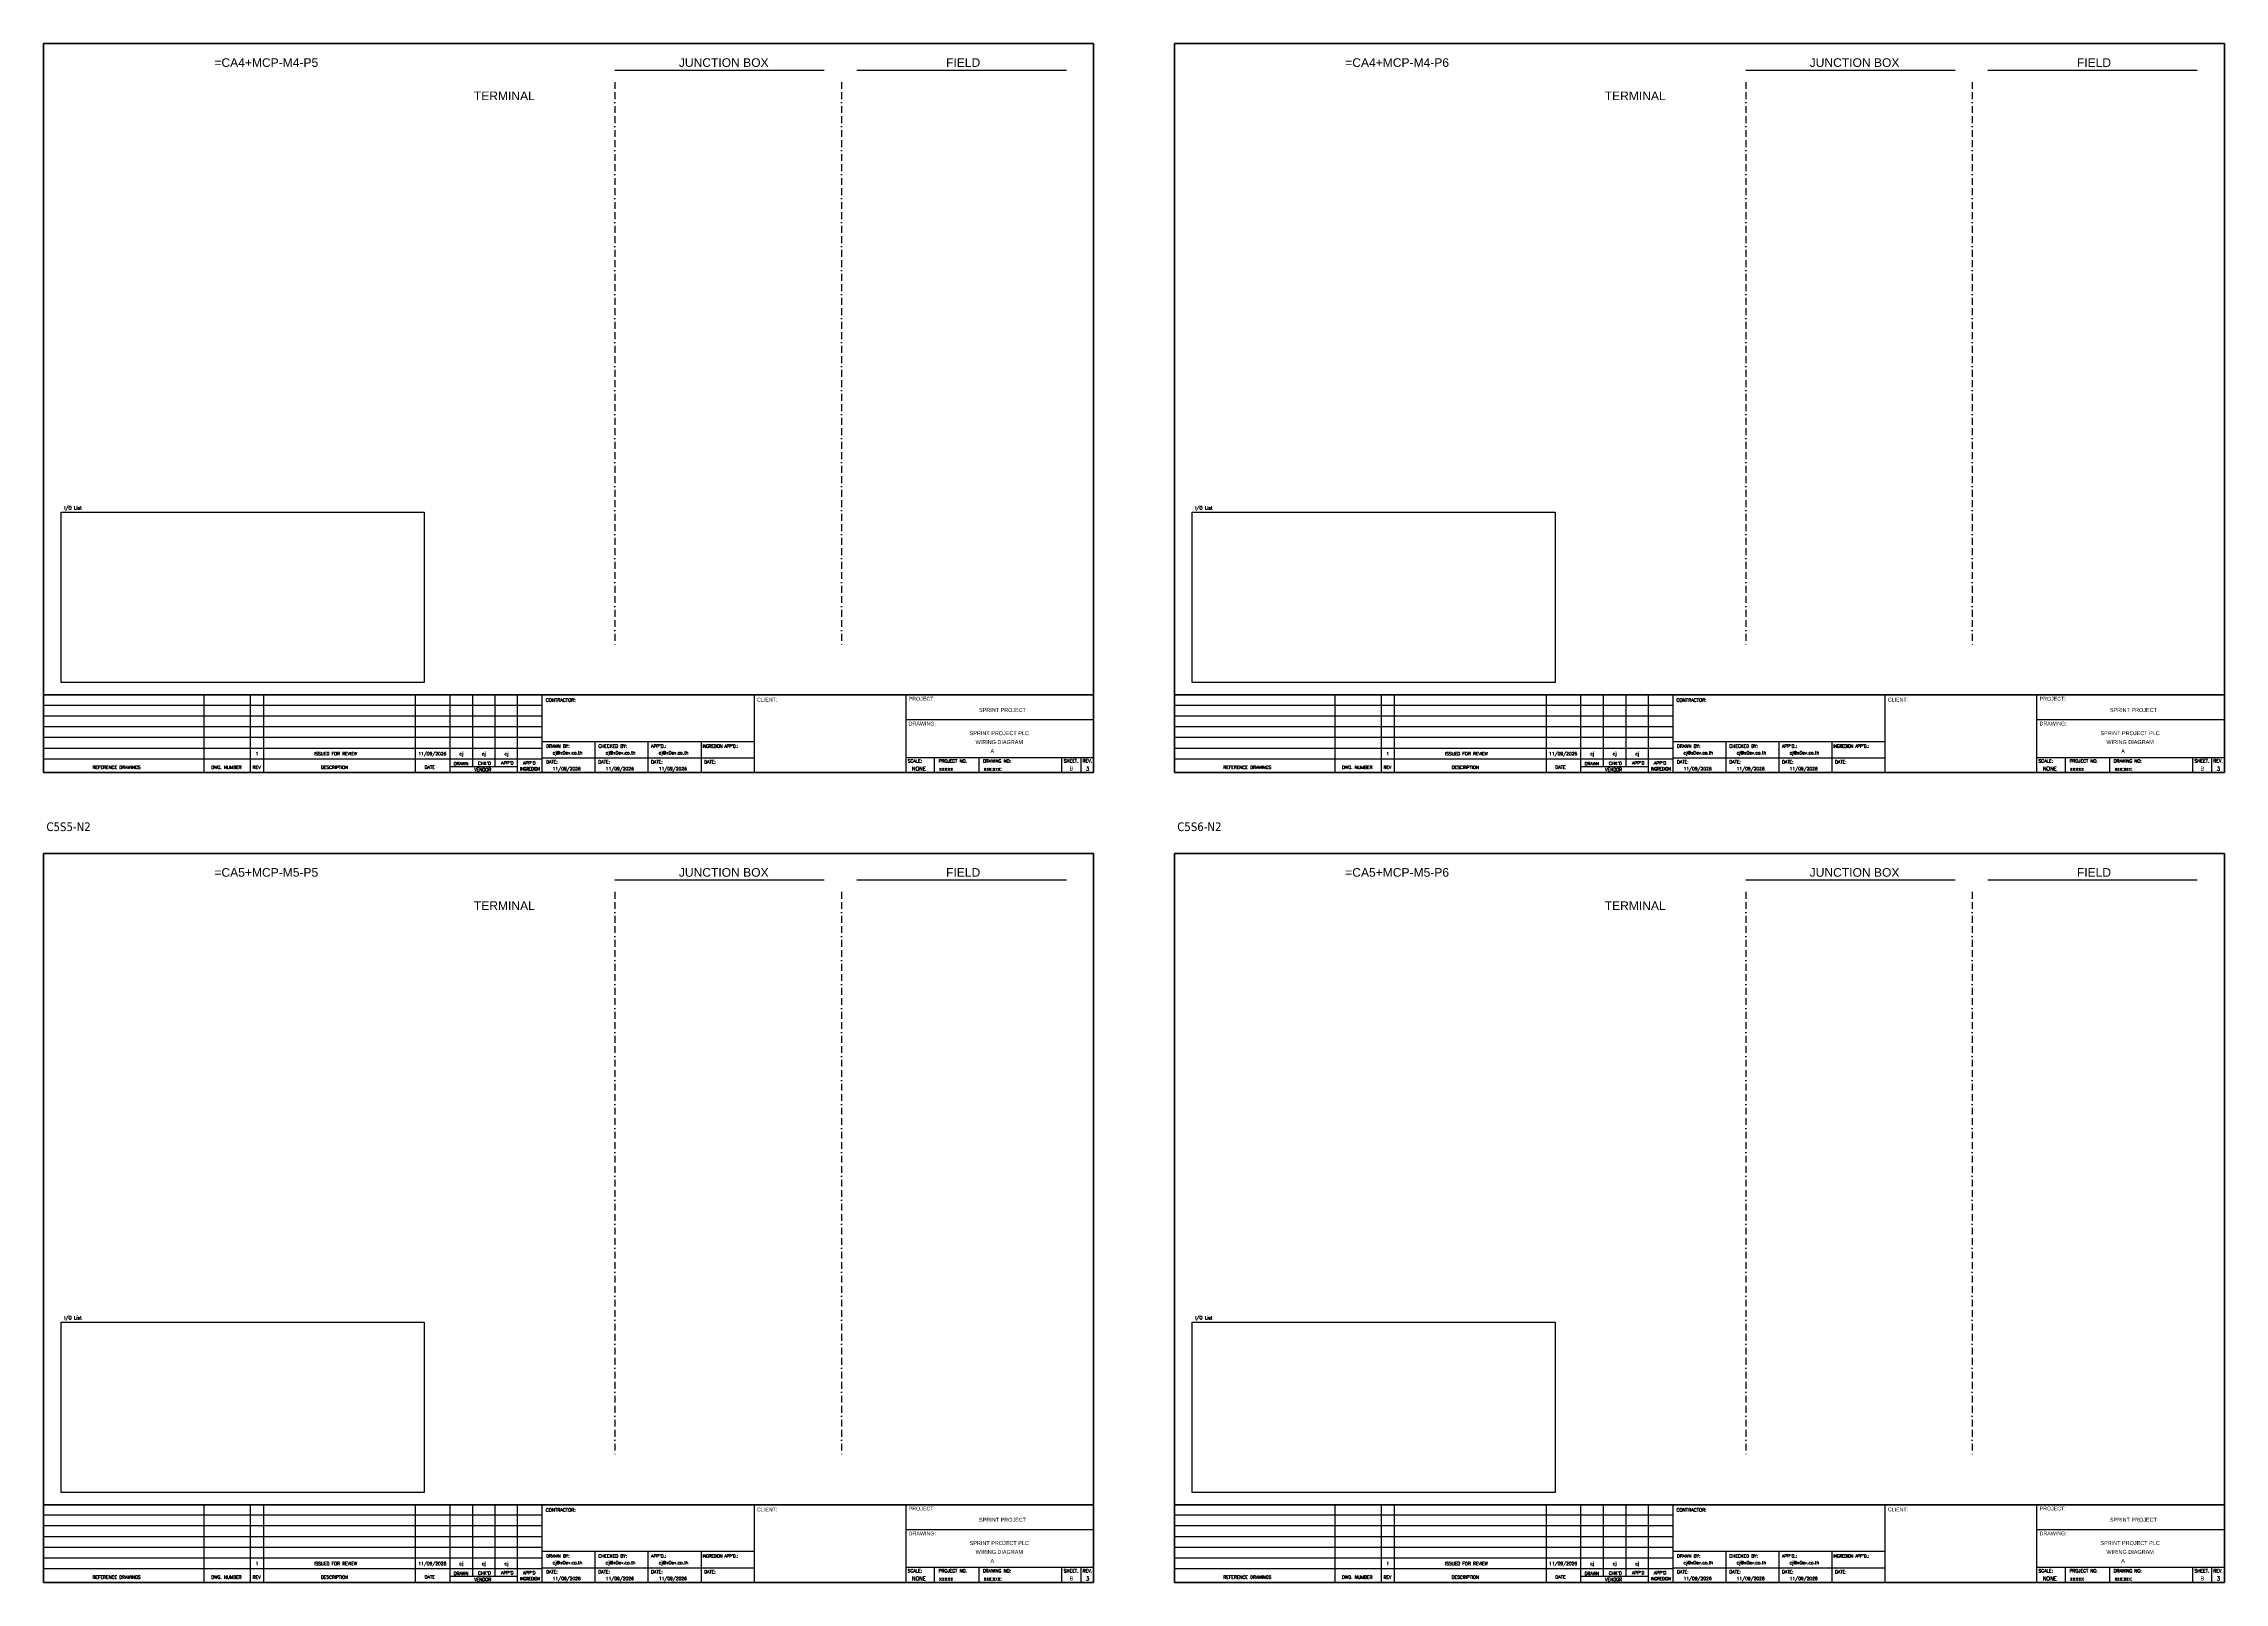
# Model space of a CAD drawing. Header units: millimetres. Extents: x 0 to 62600, y 0 to 14837.
# Drawn here: x 20967 to 29053, y 0 to 5708 of the extents above; entities that cross this region are included whole.
import ezdxf
from ezdxf.enums import TextEntityAlignment as Align

# ---------------------------------------------------------------- set-up
doc = ezdxf.new("R2010")
doc.units = ezdxf.units.MM
doc.linetypes.add('BORDERX2', pattern=[88.9, 25.4, -12.7, 25.4, -12.7, 0, -12.7])
for name, color, linetype in [('GT_1', 9, 'Continuous'), ('HELPPOINT', 7, 'Continuous'), ('MEMBER', 7, 'Continuous'), ('x01001-FrameArea', 2, 'BORDERX2')]:
    doc.layers.add(name, color=color, linetype=linetype)
doc.styles.add('HTX11', font='O8111901')
doc.styles.add('ROMANS', font='romans.shx', dxfattribs={"width": 0.85, "height": 25})
doc.styles.get("Standard").update_dxf_attribs({"font": 'arial.ttf'})
doc.styles.add('Tahoma', font='')
doc.styles.get('Tahoma').set_extended_font_data('Tahoma')

msp = doc.modelspace()

# ---------------------------------------------------------------- linework, layer by layer
for p, q in [((23084.7, 5609.9), (23861.5, 5609.9)), ((23982.5, 5609.9), (24759.3, 5609.9)), ((27278, 5609.9), (28054.8, 5609.9)), ((28175.8, 5609.9), (28952.6, 5609.9)), ((23084.7, 2605.7), (23861.5, 2605.7)), ((23982.5, 2605.7), (24759.3, 2605.7)), ((27278, 2605.7), (28054.8, 2605.7)), ((28175.8, 2605.7), (28952.6, 2605.7))]:
    msp.add_line(p, q)
at = {"color": 4}
for p, q in [((24268.8, 3060.3), (24268.8, 3004.2)), ((24434.1, 3060.3), (24434.1, 3004.2)), ((28462.1, 3060.3), (28462.1, 3004.2)), ((28627.4, 3060.3), (28627.4, 3004.2)), ((24268.8, 56.1), (24268.8, 0)), ((24434.1, 56.1), (24434.1, 0)), ((28462.1, 56.1), (28462.1, 0)), ((28627.4, 56.1), (28627.4, 0))]:
    msp.add_line(p, q, dxfattribs=at)
at = {"color": 4, "ltscale": 0.5}
for p, q in [((24741.2, 3060.3), (24741.2, 3004.2)), ((24741.2, 3060.3), (24741.2, 3004.2)), ((24812.4, 3060.3), (24812.4, 3004.2)), ((24812.4, 3060.3), (24812.4, 3004.2)), ((28934.5, 3060.3), (28934.5, 3004.2)), ((28934.5, 3060.3), (28934.5, 3004.2)), ((29005.7, 3060.3), (29005.7, 3004.2)), ((29005.7, 3060.3), (29005.7, 3004.2)), ((24741.2, 56.1), (24741.2, 0)), ((24741.2, 56.1), (24741.2, 0)), ((24812.4, 56.1), (24812.4, 0)), ((24812.4, 56.1), (24812.4, 0)), ((28934.5, 56.1), (28934.5, 0)), ((28934.5, 56.1), (28934.5, 0)), ((29005.7, 56.1), (29005.7, 0)), ((29005.7, 56.1), (29005.7, 0))]:
    msp.add_line(p, q, dxfattribs=at)
for points in [[(21032.2, 3970.1), (22378, 3970.1), (22378, 3338), (21032.2, 3338)], [(25225.5, 3970.1), (26571.3, 3970.1), (26571.3, 3338), (25225.5, 3338)], [(21032.2, 965.9), (22378, 965.9), (22378, 333.8), (21032.2, 333.8)], [(25225.5, 965.9), (26571.3, 965.9), (26571.3, 333.8), (25225.5, 333.8)]]:
    msp.add_lwpolyline(points, close=True)
at = {"layer": 'GT_1', "color": 4}
for p, q in [((22815.3, 3253.5), (20966.5, 3253.5)), ((21561.9, 3004.2), (21561.9, 3292.4)), ((21733.8, 3004.2), (21733.8, 3292.4)), ((21782.9, 3004.2), (21782.9, 3292.4)), ((22345.6, 3004.2), (22345.6, 3292.4)), ((22473.9, 3004.2), (22473.9, 3292.4)), ((22557.5, 3026), (22557.5, 3292.4)), ((22641, 3026), (22641, 3292.4)), ((22724.3, 3004.2), (22724.3, 3292.4)), ((22815.3, 3004.2), (22815.3, 3292.4)), ((23602.3, 3004.2), (23602.3, 3292.4)), ((24164.6, 3004.2), (24164.6, 3292.4)), ((24164.6, 3004.2), (24164.6, 3292.4)), ((24164.6, 3004.2), (24164.6, 3292.4)), ((27008.6, 3253.5), (25159.8, 3253.5)), ((25755.2, 3004.2), (25755.2, 3292.4)), ((25927.1, 3004.2), (25927.1, 3292.4)), ((25976.3, 3004.2), (25976.3, 3292.4)), ((26538.9, 3004.2), (26538.9, 3292.4)), ((26667.2, 3004.2), (26667.2, 3292.4)), ((26750.8, 3026), (26750.8, 3292.4)), ((26834.3, 3026), (26834.3, 3292.4)), ((26917.6, 3004.2), (26917.6, 3292.4)), ((27008.6, 3004.2), (27008.6, 3292.4)), ((27795.6, 3004.2), (27795.6, 3292.4)), ((28357.9, 3004.2), (28357.9, 3292.4)), ((28357.9, 3004.2), (28357.9, 3292.4)), ((28357.9, 3004.2), (28357.9, 3292.4)), ((22815.3, 3213.7), (20966.5, 3213.7)), ((22815.3, 3173.8), (20966.5, 3173.8)), ((27008.6, 3213.7), (25159.8, 3213.7)), ((27008.6, 3173.8), (25159.8, 3173.8)), ((22815.3, 3133.9), (20966.5, 3133.9)), ((22815.3, 3094), (20966.5, 3094)), ((23602.3, 3118.5), (22815.3, 3118.5)), ((23012.1, 3004.2), (23012.1, 3118.5)), ((23208.8, 3004.2), (23208.8, 3118.5)), ((23405.6, 3004.2), (23405.6, 3118.5)), ((27008.6, 3133.9), (25159.8, 3133.9)), ((27008.6, 3094), (25159.8, 3094)), ((27795.6, 3118.5), (27008.6, 3118.5)), ((27205.4, 3004.2), (27205.4, 3118.5)), ((27402.1, 3004.2), (27402.1, 3118.5)), ((27598.9, 3004.2), (27598.9, 3118.5)), ((22815.2, 3054), (20966.5, 3054)), ((22724.3, 3026), (22473.9, 3026)), ((23602.3, 3057.1), (22815.3, 3057.1)), ((24164.6, 3060.3), (24859.8, 3060.3)), ((27008.5, 3054), (25159.8, 3054)), ((26917.6, 3026), (26667.2, 3026)), ((27795.6, 3057.1), (27008.6, 3057.1)), ((28357.9, 3060.3), (29053.1, 3060.3)), ((22815.3, 249.3), (20966.5, 249.3)), ((21561.9, 0), (21561.9, 288.2)), ((21733.8, 0), (21733.8, 288.2)), ((21782.9, 0), (21782.9, 288.2)), ((22345.6, 0), (22345.6, 288.2)), ((22473.9, 0), (22473.9, 288.2)), ((22557.5, 21.8), (22557.5, 288.2)), ((22641, 21.8), (22641, 288.2)), ((22724.3, 0), (22724.3, 288.2)), ((22815.3, 0), (22815.3, 288.2)), ((23602.3, 0), (23602.3, 288.2)), ((24164.6, 0), (24164.6, 288.2)), ((24164.6, 0), (24164.6, 288.2)), ((24164.6, 0), (24164.6, 288.2)), ((27008.6, 249.3), (25159.8, 249.3)), ((25755.2, 0), (25755.2, 288.2)), ((25927.1, 0), (25927.1, 288.2)), ((25976.3, 0), (25976.3, 288.2)), ((26538.9, 0), (26538.9, 288.2)), ((26667.2, 0), (26667.2, 288.2)), ((26750.8, 21.8), (26750.8, 288.2)), ((26834.3, 21.8), (26834.3, 288.2)), ((26917.6, 0), (26917.6, 288.2)), ((27008.6, 0), (27008.6, 288.2)), ((27795.6, 0), (27795.6, 288.2)), ((28357.9, 0), (28357.9, 288.2)), ((28357.9, 0), (28357.9, 288.2)), ((28357.9, 0), (28357.9, 288.2)), ((22815.3, 209.5), (20966.5, 209.5)), ((22815.3, 169.6), (20966.5, 169.6)), ((27008.6, 209.5), (25159.8, 209.5)), ((27008.6, 169.6), (25159.8, 169.6)), ((22815.3, 129.7), (20966.5, 129.7)), ((22815.3, 89.7), (20966.5, 89.7)), ((23602.3, 114.3), (22815.3, 114.3)), ((23012.1, 0), (23012.1, 114.3)), ((23208.8, 0), (23208.8, 114.3)), ((23405.6, 0), (23405.6, 114.3)), ((27008.6, 129.7), (25159.8, 129.7)), ((27008.6, 89.7), (25159.8, 89.7)), ((27795.6, 114.3), (27008.6, 114.3)), ((27205.4, 0), (27205.4, 114.3)), ((27402.1, 0), (27402.1, 114.3)), ((27598.9, 0), (27598.9, 114.3)), ((22815.2, 49.8), (20966.5, 49.8)), ((22724.3, 21.8), (22473.9, 21.8)), ((23602.3, 52.9), (22815.3, 52.9)), ((24164.6, 56.1), (24859.8, 56.1)), ((27008.5, 49.8), (25159.8, 49.8)), ((26917.6, 21.8), (26667.2, 21.8)), ((27795.6, 52.9), (27008.6, 52.9)), ((28357.9, 56.1), (29053.1, 56.1))]:
    msp.add_line(p, q, dxfattribs=at)
at = {"layer": 'HELPPOINT', "color": 4, "lineweight": 35}
for p, q in [((20966.5, 3004.2), (20966.5, 5708.4)), ((20966.5, 5708.4), (24859.8, 5708.4)), ((20966.5, 3004.2), (20966.5, 5708.4)), ((20966.5, 5708.4), (24859.8, 5708.4)), ((24859.8, 5708.4), (24859.8, 3004.2)), ((24859.8, 5708.4), (24859.8, 3004.2)), ((25159.8, 3004.2), (25159.8, 5708.4)), ((25159.8, 5708.4), (29053.1, 5708.4)), ((25159.8, 3004.2), (25159.8, 5708.4)), ((25159.8, 5708.4), (29053.1, 5708.4)), ((29053.1, 5708.4), (29053.1, 3004.2)), ((29053.1, 5708.4), (29053.1, 3004.2)), ((24859.8, 3004.2), (20966.5, 3004.2)), ((24859.8, 3004.2), (20966.5, 3004.2)), ((29053.1, 3004.2), (25159.8, 3004.2)), ((29053.1, 3004.2), (25159.8, 3004.2)), ((20966.5, 0), (20966.5, 2704.2)), ((20966.5, 2704.2), (24859.8, 2704.2)), ((20966.5, 0), (20966.5, 2704.2)), ((20966.5, 2704.2), (24859.8, 2704.2)), ((24859.8, 2704.2), (24859.8, 0)), ((24859.8, 2704.2), (24859.8, 0)), ((25159.8, 0), (25159.8, 2704.2)), ((25159.8, 2704.2), (29053.1, 2704.2)), ((25159.8, 0), (25159.8, 2704.2)), ((25159.8, 2704.2), (29053.1, 2704.2)), ((29053.1, 2704.2), (29053.1, 0)), ((29053.1, 2704.2), (29053.1, 0)), ((24859.8, 0), (20966.5, 0)), ((24859.8, 0), (20966.5, 0)), ((29053.1, 0), (25159.8, 0)), ((29053.1, 0), (25159.8, 0))]:
    msp.add_line(p, q, dxfattribs=at)
at = {"layer": 'HELPPOINT', "color": 4}
for p, q in [((24164.6, 3200.8), (24859.8, 3200.8)), ((24164.6, 3200.8), (24859.8, 3200.8)), ((28357.9, 3200.8), (29053.1, 3200.8)), ((28357.9, 3200.8), (29053.1, 3200.8)), ((24164.6, 3060.3), (24859.8, 3060.3)), ((28357.9, 3060.3), (29053.1, 3060.3)), ((24164.6, 196.6), (24859.8, 196.6)), ((24164.6, 196.6), (24859.8, 196.6)), ((28357.9, 196.6), (29053.1, 196.6)), ((28357.9, 196.6), (29053.1, 196.6)), ((24164.6, 56.1), (24859.8, 56.1)), ((28357.9, 56.1), (29053.1, 56.1))]:
    msp.add_line(p, q, dxfattribs=at)
at = {"layer": 'MEMBER', "color": 4, "lineweight": 35}
for p, q in [((20966.5, 3292.4), (24859.8, 3292.4)), ((20966.5, 3292.4), (24859.8, 3292.4)), ((25159.8, 3292.4), (29053.1, 3292.4)), ((25159.8, 3292.4), (29053.1, 3292.4)), ((20966.5, 288.2), (24859.8, 288.2)), ((20966.5, 288.2), (24859.8, 288.2)), ((25159.8, 288.2), (29053.1, 288.2)), ((25159.8, 288.2), (29053.1, 288.2))]:
    msp.add_line(p, q, dxfattribs=at)
at = {"layer": 'MEMBER', "color": 4}
for p, q in [((24164.6, 3200.8), (24859.8, 3200.8)), ((24164.6, 3200.8), (24859.8, 3200.8)), ((28357.9, 3200.8), (29053.1, 3200.8)), ((28357.9, 3200.8), (29053.1, 3200.8)), ((24164.6, 3060.3), (24859.8, 3060.3)), ((24164.6, 3060.3), (24859.8, 3060.3)), ((28357.9, 3060.3), (29053.1, 3060.3)), ((28357.9, 3060.3), (29053.1, 3060.3)), ((24164.6, 196.6), (24859.8, 196.6)), ((24164.6, 196.6), (24859.8, 196.6)), ((28357.9, 196.6), (29053.1, 196.6)), ((28357.9, 196.6), (29053.1, 196.6)), ((24164.6, 56.1), (24859.8, 56.1)), ((24164.6, 56.1), (24859.8, 56.1)), ((28357.9, 56.1), (29053.1, 56.1)), ((28357.9, 56.1), (29053.1, 56.1))]:
    msp.add_line(p, q, dxfattribs=at)
at = {"layer": 'x01001-FrameArea'}
for p, q in [((23084.7, 5565.8), (23084.7, 3479.3)), ((23924.6, 5565.8), (23924.6, 3479.3)), ((27278, 5565.8), (27278, 3479.3)), ((28117.9, 5565.8), (28117.9, 3479.3)), ((23084.7, 2561.6), (23084.7, 475.1)), ((23924.6, 2561.6), (23924.6, 475.1)), ((27278, 2561.6), (27278, 475.1)), ((28117.9, 2561.6), (28117.9, 475.1))]:
    msp.add_line(p, q, dxfattribs=at)

# ---------------------------------------------------------------- texts
at = {"color": 2}
for s, p in [('=CA4+MCP-M4-P5', (21599.8, 5622)), ('JUNCTION BOX', (23322.1, 5622)), ('FIELD', (24313, 5622)), ('=CA4+MCP-M4-P6', (25793.1, 5622)), ('JUNCTION BOX', (27515.4, 5622)), ('FIELD', (28506.3, 5622)), ('TERMINAL', (22562, 5498.6)), ('TERMINAL', (26755.3, 5498.6)), ('=CA5+MCP-M5-P5', (21599.8, 2617.8)), ('JUNCTION BOX', (23322.1, 2617.8)), ('FIELD', (24313, 2617.8)), ('=CA5+MCP-M5-P6', (25793.1, 2617.8)), ('JUNCTION BOX', (27515.4, 2617.8)), ('FIELD', (28506.3, 2617.8)), ('TERMINAL', (22562, 2494.4)), ('TERMINAL', (26755.3, 2494.4))]:
    msp.add_text(s, height=32, dxfattribs=at).set_placement(p)
at = {"color": 4, "ltscale": 100, "style": 'HTX11'}
for s, p in [('SPRINT PROJECT', (24522.4, 3236.4)), ('SPRINT PROJECT', (28715.7, 3236.4)), ('SPRINT PROJECT PLC', (24510.2, 3150.3)), ('SPRINT PROJECT PLC', (28703.5, 3150.3)), ('WIRING DIAGRAM', (24510.2, 3117.3)), ('WIRING DIAGRAM', (28703.5, 3117.3)), ('SPRINT PROJECT', (24522.4, 232.2)), ('SPRINT PROJECT', (28715.7, 232.2)), ('SPRINT PROJECT PLC', (24510.2, 146)), ('WIRING DIAGRAM', (24510.2, 113.1)), ('SPRINT PROJECT PLC', (28703.5, 146)), ('WIRING DIAGRAM', (28703.5, 113.1))]:
    msp.add_text(s, height=14.693, dxfattribs=at).set_placement(p, align=Align.MIDDLE_CENTER)
at = {"color": 2, "style": 'Tahoma'}
for s, p in [('C5S5-N2', (20976.9, 2787.3)), ('C5S6-N2', (25170.2, 2787.3))]:
    msp.add_text(s, height=32, dxfattribs=at).set_placement(p)
at = {"style": 'HTX11'}
for tag, text, height, p in [('A', 'A', 14.8, (24484.3, 3084)), ('A', 'A', 14.8, (28677.6, 3084)), ('B', 'CHASSIS C4 SLOT 2', 14.821, (24778.1, 3019.1)), ('B', 'CHASSIS C4 SLOT 3', 14.821, (28971.4, 3019.1)), ('A', 'A', 14.8, (24484.3, 79.8)), ('A', 'A', 14.8, (28677.6, 79.8)), ('B', 'CHASSIS C5 SLOT 5', 14.821, (24778.1, 14.9)), ('B', 'CHASSIS C5 SLOT 6', 14.821, (28971.4, 14.9))]:
    msp.add_attdef(tag, text=text, height=height, dxfattribs=at).set_placement(p, align=Align.MIDDLE_CENTER)
at = {"layer": 'GT_1', "color": 4, "style": 'HTX11'}
for s, p in [('CLIENT:', (23611.8, 3267.7)), ('PROJECT:', (24174.5, 3271)), ('CLIENT:', (27805.1, 3267.7)), ('PROJECT:', (28367.8, 3271)), ('DRAWING:', (24174.5, 3178.6)), ('DRAWING:', (28367.8, 3178.6)), ('CLIENT:', (23611.8, 263.5)), ('PROJECT:', (24174.5, 266.8)), ('CLIENT:', (27805.1, 263.5)), ('PROJECT:', (28367.8, 266.8)), ('DRAWING:', (24174.5, 174.4)), ('DRAWING:', (28367.8, 174.4))]:
    msp.add_text(s, height=14.25, dxfattribs=at).set_placement(p)
at = {"layer": 'MEMBER', "color": 4, "ltscale": 0.8, "style": 'ROMANS'}
for s, height, p in [('I/O List', 12.35, (21043.1, 3979.8)), ('I/O List', 12.35, (25236.4, 3979.8)), ('CONTRACTOR:', 12.35, (22828.4, 3267)), ('CONTRACTOR:', 12.35, (27021.7, 3267)), ('DRAWN BY:', 11.88, (22829.9, 3096.4)), ('cj@xDev.co.th', 11.875, (22854.3, 3071.4)), ('CHECKED BY:', 11.875, (23023.8, 3096.4)), ('cj@xDev.co.th', 11.875, (23051.1, 3071.4)), ("APP'D.:", 11.88, (23219, 3096.4)), ('cj@xDev.co.th', 11.875, (23247.8, 3071.4)), ('DRAWN BY:', 11.88, (27023.2, 3096.4)), ('cj@xDev.co.th', 11.875, (27047.6, 3071.4)), ('CHECKED BY:', 11.875, (27217.1, 3096.4)), ('cj@xDev.co.th', 11.875, (27244.4, 3071.4)), ("APP'D.:", 11.88, (27412.3, 3096.4)), ('cj@xDev.co.th', 11.875, (27441.1, 3071.4)), ('REFERENCE DRAWINGS', 11.875, (21147.9, 3017.7)), ('DWG. NUMBER', 11.875, (21588.1, 3017.7)), ('REV', 11.88, (21741.6, 3017.7)), ('DESCRIPTION', 11.875, (21994.5, 3017.7)), ('DATE', 11.88, (22379.3, 3018.4)), ('DRAWN', 11.88, (22487.3, 3031.5)), ('VENDOR', 11.88, (22563.4, 3009.3)), ("CHK'D", 11.88, (22577.1, 3032.7)), ("APP'D", 11.88, (22662.7, 3033.9)), ("APP'D", 11.88, (22743.9, 3033.9)), ('DATE:', 11.88, (22829.9, 3037.8)), ('11/09/2026', 11.88, (22854.3, 3012.7)), ('DATE:', 11.88, (23023.8, 3037.8)), ('11/09/2026', 11.88, (23051.1, 3012.7)), ('DATE:', 11.88, (23219, 3037.8)), ('11/09/2026', 11.88, (23247.8, 3012.7)), ('DATE:', 11.88, (23415.8, 3037.8)), ('SCALE:', 11.88, (24170.5, 3041.3)), ('NONE', 14.23, (24186.5, 3011.6)), ('PROJECT NO.', 11.875, (24285.7, 3041.3)), ('xxxxx', 14.23, (24286.9, 3011.6)), ('DRAWING NO:', 11.875, (24449.4, 3041.3)), ('SHEET.', 12, (24749.2, 3041.3)), ('REV.', 12, (24819.1, 3041.3)), ('REFERENCE DRAWINGS', 11.875, (25341.2, 3017.7)), ('DWG. NUMBER', 11.875, (25781.4, 3017.7)), ('REV', 11.88, (25934.9, 3017.7)), ('DESCRIPTION', 11.875, (26187.8, 3017.7)), ('DATE', 11.88, (26572.6, 3018.4)), ('DRAWN', 11.88, (26680.6, 3031.5)), ('VENDOR', 11.88, (26756.7, 3009.3)), ("CHK'D", 11.88, (26770.4, 3032.7)), ("APP'D", 11.88, (26856, 3033.9)), ("APP'D", 11.88, (26937.2, 3033.9)), ('DATE:', 11.88, (27023.2, 3037.8)), ('11/09/2026', 11.88, (27047.6, 3012.7)), ('DATE:', 11.88, (27217.1, 3037.8)), ('11/09/2026', 11.88, (27244.4, 3012.7)), ('DATE:', 11.88, (27412.3, 3037.8)), ('11/09/2026', 11.88, (27441.1, 3012.7)), ('DATE:', 11.88, (27609.1, 3037.8)), ('SCALE:', 11.88, (28363.8, 3041.3)), ('NONE', 14.23, (28379.8, 3011.6)), ('PROJECT NO.', 11.875, (28479, 3041.3)), ('xxxxx', 14.23, (28480.2, 3011.6)), ('DRAWING NO:', 11.875, (28642.7, 3041.3)), ('SHEET.', 12, (28942.5, 3041.3)), ('REV.', 12, (29012.4, 3041.3)), ('I/O List', 12.35, (21043.1, 975.6)), ('I/O List', 12.35, (25236.4, 975.6)), ('CONTRACTOR:', 12.35, (22828.4, 262.7)), ('CONTRACTOR:', 12.35, (27021.7, 262.7)), ('DRAWN BY:', 11.88, (22829.9, 92.1)), ('CHECKED BY:', 11.875, (23023.8, 92.1)), ("APP'D.:", 11.88, (23219, 92.1)), ('DRAWN BY:', 11.88, (27023.2, 92.1)), ('CHECKED BY:', 11.875, (27217.1, 92.1)), ("APP'D.:", 11.88, (27412.3, 92.1)), ('REFERENCE DRAWINGS', 11.875, (21147.9, 13.4)), ('DWG. NUMBER', 11.875, (21588.1, 13.4)), ('REV', 11.88, (21741.6, 13.4)), ('DESCRIPTION', 11.875, (21994.5, 13.4)), ('DATE', 11.88, (22379.3, 14.2)), ('DRAWN', 11.88, (22487.3, 27.3)), ('VENDOR', 11.88, (22563.4, 5.1)), ("CHK'D", 11.88, (22577.1, 28.5)), ("APP'D", 11.88, (22662.7, 29.7)), ("APP'D", 11.88, (22743.9, 29.7)), ('DATE:', 11.88, (22829.9, 33.6)), ('cj@xDev.co.th', 11.875, (22854.3, 67.2)), ('11/09/2026', 11.88, (22854.3, 8.5)), ('DATE:', 11.88, (23023.8, 33.6)), ('cj@xDev.co.th', 11.875, (23051.1, 67.2)), ('11/09/2026', 11.88, (23051.1, 8.5)), ('DATE:', 11.88, (23219, 33.6)), ('cj@xDev.co.th', 11.875, (23247.8, 67.2)), ('11/09/2026', 11.88, (23247.8, 8.5)), ('DATE:', 11.88, (23415.8, 33.6)), ('SCALE:', 11.88, (24170.5, 37.1)), ('NONE', 14.23, (24186.5, 7.3)), ('PROJECT NO.', 11.875, (24285.7, 37.1)), ('xxxxx', 14.23, (24286.9, 7.3)), ('DRAWING NO:', 11.875, (24449.4, 37.1)), ('SHEET.', 12, (24749.2, 37.1)), ('REV.', 12, (24819.1, 37.1)), ('REFERENCE DRAWINGS', 11.875, (25341.2, 13.4)), ('DWG. NUMBER', 11.875, (25781.4, 13.4)), ('REV', 11.88, (25934.9, 13.4)), ('DESCRIPTION', 11.875, (26187.8, 13.4)), ('DATE', 11.88, (26572.6, 14.2)), ('DRAWN', 11.88, (26680.6, 27.3)), ('VENDOR', 11.88, (26756.7, 5.1)), ("CHK'D", 11.88, (26770.4, 28.5)), ("APP'D", 11.88, (26856, 29.7)), ("APP'D", 11.88, (26937.2, 29.7)), ('DATE:', 11.88, (27023.2, 33.6)), ('cj@xDev.co.th', 11.875, (27047.6, 67.2)), ('11/09/2026', 11.88, (27047.6, 8.5)), ('DATE:', 11.88, (27217.1, 33.6)), ('cj@xDev.co.th', 11.875, (27244.4, 67.2)), ('11/09/2026', 11.88, (27244.4, 8.5)), ('DATE:', 11.88, (27412.3, 33.6)), ('cj@xDev.co.th', 11.875, (27441.1, 67.2)), ('11/09/2026', 11.88, (27441.1, 8.5)), ('DATE:', 11.88, (27609.1, 33.6)), ('SCALE:', 11.88, (28363.8, 37.1)), ('NONE', 14.23, (28379.8, 7.3)), ('PROJECT NO.', 11.875, (28479, 37.1)), ('xxxxx', 14.23, (28480.2, 7.3)), ('DRAWING NO:', 11.875, (28642.7, 37.1)), ('SHEET.', 12, (28942.5, 37.1)), ('REV.', 12, (29012.4, 37.1))]:
    msp.add_text(s, height=height, dxfattribs=at).set_placement(p)
for s, height, p in [('1', 11.9, (21757.4, 3074.1)), ('ISSUED FOR REVIEW', 11.875, (22049.5, 3074.1)), ('11/09/2026', 11.88, (22407.7, 3074.1)), ('cj', 11.88, (22515.6, 3074.1)), ('cj', 11.88, (22599.2, 3074.1)), ('cj', 11.88, (22682.7, 3074.1)), ('1', 11.9, (25950.7, 3074.1)), ('ISSUED FOR REVIEW', 11.875, (26242.8, 3074.1)), ('11/09/2026', 11.88, (26601, 3074.1)), ('cj', 11.88, (26708.9, 3074.1)), ('cj', 11.88, (26792.5, 3074.1)), ('cj', 11.88, (26876, 3074.1)), ('1', 11.9, (21757.4, 69.9)), ('ISSUED FOR REVIEW', 11.875, (22049.5, 69.9)), ('11/09/2026', 11.88, (22407.7, 69.9)), ('cj', 11.88, (22515.6, 69.9)), ('cj', 11.88, (22599.2, 69.9)), ('cj', 11.88, (22682.7, 69.9)), ('1', 11.9, (25950.7, 69.9)), ('ISSUED FOR REVIEW', 11.875, (26242.8, 69.9)), ('11/09/2026', 11.88, (26601, 69.9)), ('cj', 11.88, (26708.9, 69.9)), ('cj', 11.88, (26792.5, 69.9)), ('cj', 11.88, (26876, 69.9))]:
    msp.add_text(s, height=height, dxfattribs=at).set_placement(p, align=Align.MIDDLE_CENTER)
at = {"layer": 'MEMBER', "color": 4, "ltscale": 0.8, "style": 'ROMANS', "width": 0.8}
for s, height, p in [("INGREDION APP'D.:", 11.875, (23409.8, 3096.4)), ("INGREDION APP'D.:", 11.875, (27603.1, 3096.4)), ('INGREDION', 11.88, (22733.1, 3012.2)), ('xxx:xxx:', 14.23, (24453.1, 3011.6)), ('INGREDION', 11.88, (26926.4, 3012.2)), ('xxx:xxx:', 14.23, (28646.4, 3011.6)), ("INGREDION APP'D.:", 11.875, (23409.8, 92.1)), ("INGREDION APP'D.:", 11.875, (27603.1, 92.1)), ('INGREDION', 11.88, (22733.1, 8)), ('xxx:xxx:', 14.23, (24453.1, 7.3)), ('INGREDION', 11.88, (26926.4, 8)), ('xxx:xxx:', 14.23, (28646.4, 7.3))]:
    msp.add_text(s, height=height, dxfattribs=at).set_placement(p)
at = {"layer": 'MEMBER', "color": 4, "ltscale": 0.8, "style": 'ROMANS'}
for p in [(24837.7, 3011.6), (29031, 3011.6), (24837.7, 7.3), (29031, 7.3)]:
    msp.add_text('3', height=14.2, dxfattribs=at).set_placement(p, align=Align.CENTER)

doc.saveas('drawing.dxf')
